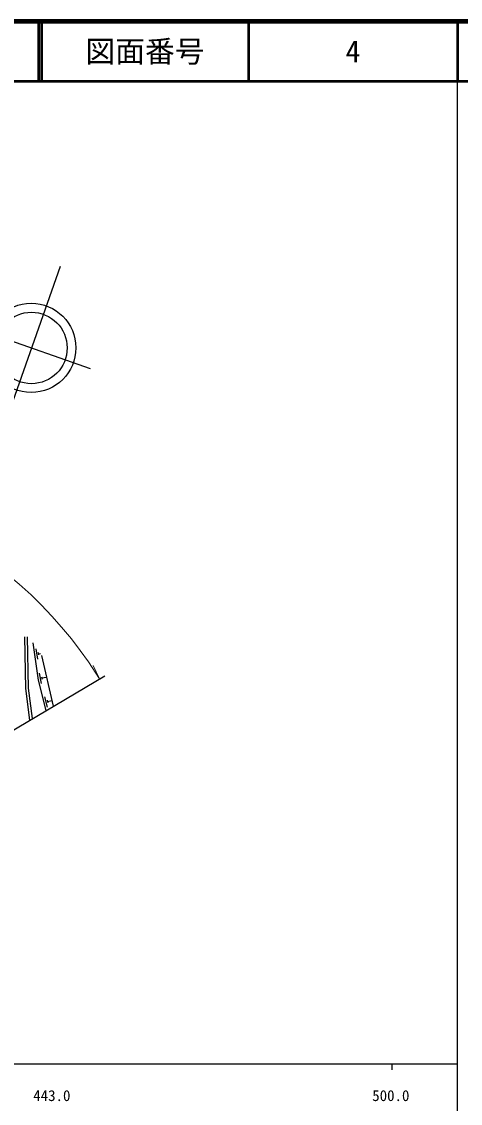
# Model space of a CAD drawing. Units: millimetres at full size, sheet at 1:1000; details may follow other scales. Extents: x 40000 to 680000, y 20000 to 380000.
# Drawn here: x 505939 to 579500, y 198357 to 380000 of the extents above; entities that cross this region are included whole.
import ezdxf
from ezdxf.enums import TextEntityAlignment as Align

# ---------------------------------------------------------------- set-up
doc = ezdxf.new("R2010")
doc.units = ezdxf.units.MM
doc.header["$LTSCALE"] = 1000
doc.linetypes.add('CHAIN', pattern=[18.5, 12, -1.5, 3.5, -1.5])
for name, color, linetype, lineweight in [('M-BGD', 7, 'Continuous', 25), ('M-BMK-OTRS', 5, 'CHAIN', 25), ('M-BMK-SRVR', 3, 'Continuous', 25), ('M-STR-HTXT', 7, 'Continuous', 13), ('M-TTL', 2, 'Continuous', 140), ('M-TTL-BAND', 7, 'Continuous', 25), ('M-TTL-LINE', 7, 'Continuous', 50)]:
    doc.layers.add(name, color=color, linetype=linetype, lineweight=lineweight)
doc.layers.add('M-TTL-TXT', color=7, linetype='Continuous')
doc.styles.add('ＭＳ ゴシック', font='')
doc.styles.get('ＭＳ ゴシック').set_extended_font_data('MS Gothic')

msp = doc.modelspace()

# ---------------------------------------------------------------- linework, layer by layer
at = {"layer": 'M-BGD'}
for p, q in [((508331, 274707), (508582, 272924)), ((508724, 274065), (508783, 273650)), ((508753, 273857), (509112, 273908)), ((509280, 273561), (511238, 265040)), ((508865, 270617), (509200, 268848)), ((509288, 269995), (509366, 269582)), ((509327, 269788), (510113, 269937)), ((509782, 266644), (510221, 264898)), ((510241, 266048), (510344, 265640)), ((510292, 265844), (511012, 266025))]:
    msp.add_line(p, q, dxfattribs=at)
for points in [[(507333, 262719), (506631, 268045), (506491, 276675)], [(507754, 262969), (507081, 268078), (506941, 276682)], [(510053, 264335), (508773, 269425), (507886, 275710)]]:
    msp.add_lwpolyline(points, dxfattribs=at)
at = {"layer": 'M-BMK-OTRS', "linetype": 'Continuous'}
msp.add_line((466492, 238442), (519874, 270173), dxfattribs=at)
at = {"layer": 'M-BMK-SRVR'}
for p, q in [((512375, 338882), (501434, 307718)), ((517479, 321723), (497665, 328679))]:
    msp.add_line(p, q, dxfattribs=at)
for centre, radius in [((507532, 325215), 7500), ((507572, 325201), 6000)]:
    msp.add_circle(centre, radius, dxfattribs=at)
at = {"layer": 'M-STR-HTXT'}
msp.add_line((519013, 269662), (517956, 271877), dxfattribs=at)
msp.add_lwpolyline([(519013, 269662), (517148, 272478), (515771, 274409), (514281, 276353), (512638, 278345), (511022, 280166), (509214, 282062), (507508, 283728), (505532, 285522), (503797, 286989), (502468, 288050), (500140, 289785), (497319, 291697), (494120, 293634), (491442, 295083), (488244, 296624), (485639, 297736), (482021, 299079), (478908, 300058), (475303, 300997), (468622, 301771), (453730, 303127)], dxfattribs=at)
at = {"layer": 'M-TTL'}
msp.add_line((680000, 380000), (40000, 380000), dxfattribs=at)
at = {"layer": 'M-TTL-BAND'}
for p, q in [((579000, 20000), (579000, 370000)), ((40000, 205000), (579000, 205000)), ((568000, 205000), (568000, 204000))]:
    msp.add_line(p, q, dxfattribs=at)
at = {"layer": 'M-TTL-LINE'}
for p, q in [((508747, 380000), (508747, 370000)), ((509247, 380000), (509247, 370000)), ((543997, 380000), (543997, 370000)), ((579000, 380000), (579000, 370000)), ((40000, 370000), (680000, 370000))]:
    msp.add_line(p, q, dxfattribs=at)

# ---------------------------------------------------------------- texts
at = {"layer": 'M-TTL-BAND', "style": 'ＭＳ ゴシック'}
for s, p in [('443.0', (511000, 198195)), ('500.0', (567844, 198195))]:
    msp.add_text(s, height=1833, dxfattribs=at).set_placement(p, align=Align.BOTTOM_CENTER)
at = {"layer": 'M-TTL-TXT', "style": 'ＭＳ ゴシック'}
for s, p in [('図面番号', (526622, 375000)), ('4', (561497, 375000))]:
    msp.add_text(s, height=3666, dxfattribs=at).set_placement(p, align=Align.MIDDLE_CENTER)

doc.saveas('drawing.dxf')
